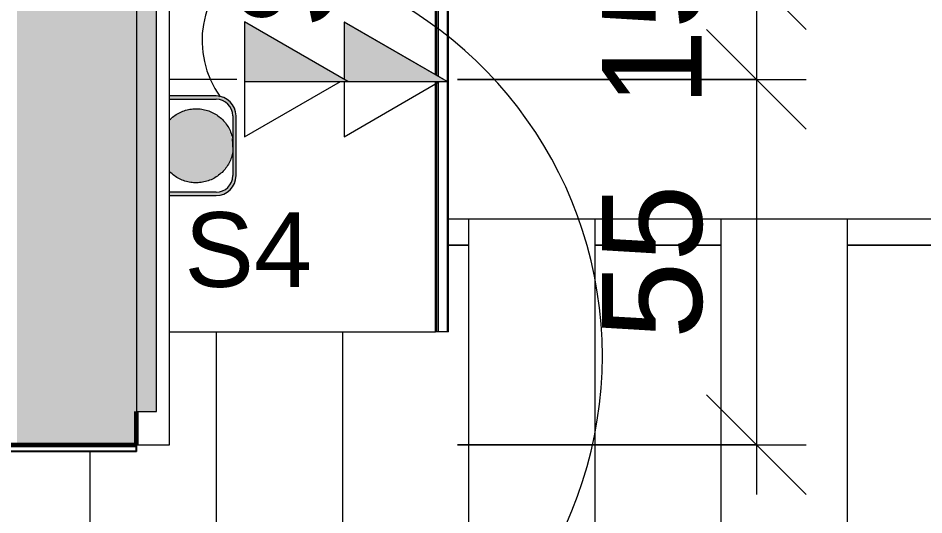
# Model space of a CAD drawing. Header units: millimetres. Extents: x -11245 to 8231, y -22520 to -3800.
# Drawn here: x 3797 to 5161, y -12255 to -11508 of the extents above; entities that cross this region are included whole.
import ezdxf

# ---------------------------------------------------------------- set-up
doc = ezdxf.new("R2010")
doc.units = ezdxf.units.MM
for name, color, linetype, lineweight in [('A-ANNO-DIMS', 211, 'Continuous', 9), ('A-ANNO-DIMS-75', 211, 'Continuous', 9), ('A-ANNO-NOTE', 131, 'Continuous', 9), ('A-DETL-GENF', 92, 'Continuous', 9), ('A-DETL-THIN', 151, 'Continuous', 9), ('A-FLOR-PATT', 8, 'Continuous', 25), ('A-WALL', 113, 'Continuous', 25), ('A-WALL-PATT', 111, 'Continuous', 25), ('E-LITE-EQPM', 33, 'Continuous', 9), ('G-ANNO-TEXT', 231, 'Continuous', 9), ('I-FURN', 30, 'Continuous', 9)]:
    doc.layers.add(name, color=color, linetype=linetype, lineweight=lineweight)
doc.styles.add('@Arial Unicode MS', font='ARIALUNI.TTF', dxfattribs={"height": 150})
doc.styles.add('Arial_1', font='arial.ttf', dxfattribs={"height": 112.5})
doc.styles.add('Arial_2', font='arial.ttf', dxfattribs={"height": 150})
doc.dimstyles.new('CRT_-__Metros_-_Linha_de_chamada_3_5_mm', dxfattribs={"dimscale": 304.8, "dimtxt": 150.876728, "dimasz": 0.492126, "dimexe": 0.246063, "dimexo": 0.0625, "dimgap": 0.123031, "dimtad": 1, "dimlfac": 0.001, "dimrnd": 0.01, "dimzin": 0, "dimdsep": 46, "dimtxsty": '@Arial Unicode MS', "dimblk1": 'OBLIQUE', "dimblk2": 'OBLIQUE', "dimsah": 1, "dimcen": 0.09, "dimdle": 0.246063, "dimazin": 0, "dimtfac": 1, "dimtdec": 4, "dimtix": 1, "dimtmove": 0, "dimatfit": 3, "dimfxl": 1.476378, "dimfxlon": 1, "dimtvp": 1, "dimtolj": 1, "dimtzin": 0, "dimarcsym": 2})
doc.dimstyles.new('CRT_-__Metros_-_Linha_de_chamada_3_5_mm_1', dxfattribs={"dimscale": 304.8, "dimtxt": 150.876728, "dimasz": 0.492126, "dimexe": 0.246063, "dimexo": 0.0625, "dimgap": 0.123031, "dimtad": 1, "dimdec": 0, "dimlfac": 0.1, "dimdsep": 46, "dimtxsty": '@Arial Unicode MS', "dimblk1": 'OBLIQUE', "dimblk2": 'OBLIQUE', "dimsah": 1, "dimcen": 0.09, "dimdle": 0.246063, "dimazin": 0, "dimtfac": 1, "dimtdec": 4, "dimtix": 1, "dimtmove": 0, "dimatfit": 3, "dimfxl": 1.476378, "dimfxlon": 1, "dimtvp": 1, "dimtolj": 1, "dimtzin": 0, "dimarcsym": 2})

# ---------------------------------------------------------------- blocks, each defined once
blk = doc.blocks.new('Blks_Decor Henzel Studio_Tapete Diamond Dust - Único-V16-PONTOS ELÉTRICOS TÉRREO')
at = {"layer": 'I-FURN', "color": 254}
blk.add_line((-1500, 1020), (-1500, -1250), dxfattribs=at)
blk = doc.blocks.new('CABECEIRA - CABECEIRA-4354618-PONTOS ELÉTRICOS TÉRREO')
at = {"layer": 'I-FURN', "color": 254}
for p, q in [((-1890, 0), (-1890, -50)), ((-1890, -50), (1890, -50))]:
    blk.add_line(p, q, dxfattribs=at)
blk = doc.blocks.new('ARANDELA PRAINHA  - ARANDELA PRAINHA -4649114-PONTOS ELÉTRICOS TÉRREO')
at = {"layer": 'E-LITE-EQPM'}
for points in [[(-75, -14.3), (-75, -70), (-74, -77.8), (-71, -85), (-66.2, -91.2), (-60, -96), (-52.2, -99), (-45, -100), (45, -100), (52.8, -99), (60, -96), (66.2, -91.2), (71, -85), (74, -77.8), (75, -70), (75, 0), (70, 0), (69.1, -76.5), (66.7, -82.5), (62.7, -87.7), (57.5, -91.7), (51.5, -94.1), (42.6, -95), (-51.5, -94.1), (-57.5, -91.7), (-62.7, -87.7), (-66.7, -82.5), (-69.1, -76.5), (-70, -70), (-70, 0), (-75, 0)], [(-55.6, -35.3), (-53.9, -52.9), (-48.3, -67.3), (-37.4, -81.1), (-26.6, -88.7), (-16, -93.2), (-10.3, -94.5), (0, -94), (0, 0), (-38.3, 0), (-45.5, -8.1), (-52.3, -20.8)], [(0, -65), (0, -94.8), (17.3, -93), (28.2, -88), (36.7, -81.8), (45.5, -71.9), (52.3, -59.2), (55.6, -44.7), (53.9, -27.1), (48.3, -12.7), (37.9, 0), (0, 0), (0, -63.7)]]:
    blk.add_hatch(color=133, dxfattribs=at).paths.add_polyline_path(points)
for p, q in [((-75, 0), (-75, -70)), ((-70, -70), (-70, 0)), ((70, 0), (70, -70)), ((75, -70), (75, 0)), ((45, -95), (-45, -95)), ((0, -94.8), (-2.2, -94.7)), ((-45, -100), (45, -100))]:
    blk.add_line(p, q, dxfattribs=at)
at = {"layer": 'E-LITE-EQPM', "flags": 128}
for points in [[(-9.2, -95), (-11.1, -94.7), (-13.3, -94.2), (-15.4, -93.6), (-17.5, -92.9), (-19.6, -92.2), (-21.7, -91.4), (-23.8, -90.5), (-25.8, -89.5), (-27.7, -88.4), (-29.6, -87.3), (-31.5, -86), (-33.3, -84.7), (-35.1, -83.4), (-36.8, -81.9), (-38.4, -80.4), (-40, -78.9), (-41.5, -77.2), (-43, -75.5), (-44.4, -73.8), (-45.7, -72), (-46.9, -70.1), (-48.1, -68.2), (-49.2, -66.3), (-50.2, -64.3), (-51.1, -62.3), (-52, -60.2), (-52.7, -58.1), (-53.4, -56), (-54, -53.8), (-54.5, -51.7), (-55, -49.5), (-55.3, -47.3), (-55.5, -45.1), (-55.7, -42.8), (-55.8, -40.6), (-55.7, -38.4), (-55.6, -36.1), (-55.4, -33.9), (-55.2, -31.7), (-54.8, -29.5), (-54.3, -27.3), (-53.8, -25.2), (-53.1, -23), (-52.4, -20.9), (-51.6, -18.8), (-50.7, -16.8), (-49.7, -14.8), (-48.7, -12.8), (-47.6, -10.9), (-46.4, -9), (-45.1, -7.2), (-43.7, -5.4), (-42.3, -3.7), (-40.8, -2), (-39.3, -0.4)], [(38.9, 0), (40, -1.1), (41.5, -2.8), (43, -4.5), (44.4, -6.2), (45.7, -8), (46.9, -9.9), (48.1, -11.8), (49.2, -13.7), (50.2, -15.7), (51.1, -17.7), (52, -19.8), (52.7, -21.9), (53.4, -24), (54, -26.2), (54.5, -28.3), (55, -30.5), (55.3, -32.7), (55.5, -34.9), (55.7, -37.2), (55.8, -39.4), (55.7, -41.6), (55.6, -43.9), (55.4, -46.1), (55.2, -48.3), (54.8, -50.5), (54.3, -52.7), (53.8, -54.8), (53.1, -57), (52.4, -59.1), (51.6, -61.2), (50.7, -63.2), (49.7, -65.2), (48.7, -67.2), (47.6, -69.1), (46.4, -71), (45.1, -72.8), (43.7, -74.6), (42.3, -76.3), (40.8, -78), (39.3, -79.6), (37.7, -81.1), (36, -82.6), (34.3, -84), (32.5, -85.3), (30.6, -86.6), (28.8, -87.8), (26.8, -88.9), (24.8, -89.9), (22.8, -90.9), (20.8, -91.8), (18.7, -92.6), (16.6, -93.3), (14.4, -93.9), (12.3, -94.4), (10.1, -94.9), (9.2, -95)], [(11, -93.6), (9.9, -93.9), (7.7, -94.2), (5.6, -94.5), (3.4, -94.7), (1.2, -94.8), (0, -94.8)]]:
    blk.add_lwpolyline(points, dxfattribs=at)
at = {"layer": 'E-LITE-EQPM'}
for centre, radius, start, end in [((-45, -70), 30, 180, 270), ((-45, -70), 25, 180, 270), ((45, -70), 30, 270, 360), ((45, -70), 25, 270, 360)]:
    blk.add_arc(centre, radius, start, end, dxfattribs=at)
blk = doc.blocks.new('MESA DE CABECEIRA - MESA DE CABECEIRA-4652653-PONTOS ELÉTRICOS TÉRREO')
at = {"layer": 'I-FURN', "color": 254}
for p, q in [((-300, 0), (-300, -400)), ((300, 0), (300, -400)), ((-300, -402), (-300, -400)), ((-300, -400), (76.5, -400)), ((76.5, -400), (-300, -400)), ((-300, -404.5), (-300, -402)), ((-300, -402), (76.5, -402)), ((-300, -418), (-300, -404.5)), ((-300, -404.5), (76.5, -404.5)), ((84.3, -404.5), (300, -404.5)), ((85.7, -402), (300, -402)), ((86.9, -400), (300, -400)), ((300, -400), (86.9, -400)), ((300, -400), (300, -402)), ((300, -402), (300, -404.5)), ((300, -404.5), (300, -418)), ((-300, -420), (-300, -418)), ((300, -418), (-300, -418)), ((-300, -420), (300, -420)), ((300, -418), (300, -420))]:
    blk.add_line(p, q, dxfattribs=at)
blk = doc.blocks.new('DIMBLOCK6-PONTOS ELÉTRICOS TÉRREO')
at = {"layer": 'A-ANNO-DIMS-75', "lineweight": 18}
for p, q in [((4908.7, -10259.7), (4833.7, -10184.7)), ((4908.7, -10259.7), (4983.7, -10334.7)), ((4908.7, -11449.7), (4833.7, -11374.7)), ((4908.7, -11449.7), (4983.7, -11524.7))]:
    blk.add_line(p, q, dxfattribs=at)
at = {"layer": 'A-ANNO-DIMS-75'}
for p, q in [((4458.7, -10259.7), (4983.7, -10259.7)), ((4908.7, -10259.7), (4458.7, -10259.7)), ((4908.7, -10259.7), (4908.7, -11449.7)), ((4458.7, -11449.7), (4983.7, -11449.7)), ((4908.7, -11449.7), (4458.7, -11449.7))]:
    blk.add_line(p, q, dxfattribs=at)
at = {"layer": 'A-ANNO-DIMS-75', "color": 0, "insert": (4676.5, -11057.6), "char_height": 150, "width": 487.012, "attachment_point": 1, "rotation": 90, "line_spacing_factor": 1.117605, "style": '@Arial Unicode MS'}
blk.add_mtext('1,19', dxfattribs=at)
blk = doc.blocks.new('_Oblique')
at = {"color": 0, "linetype": 'ByBlock', "lineweight": -2}
blk.add_line((-0.5, -0.5), (0.5, 0.5), dxfattribs=at)
blk = doc.blocks.new('DIMBLOCK7-PONTOS ELÉTRICOS TÉRREO')
at = {"layer": 'A-ANNO-DIMS-75', "lineweight": 18}
for p, q in [((4908.7, -11449.7), (4833.7, -11374.7)), ((4908.7, -11449.7), (4983.7, -11524.7)), ((4908.7, -11599.7), (4833.7, -11524.7)), ((4908.7, -11599.7), (4983.7, -11674.7))]:
    blk.add_line(p, q, dxfattribs=at)
at = {"layer": 'A-ANNO-DIMS-75'}
for p, q in [((4458.7, -11449.7), (4983.7, -11449.7)), ((4908.7, -11449.7), (4458.7, -11449.7)), ((4908.7, -11449.7), (4908.7, -11599.7)), ((4458.7, -11599.7), (4983.7, -11599.7)), ((4908.7, -11599.7), (4458.7, -11599.7))]:
    blk.add_line(p, q, dxfattribs=at)
at = {"layer": 'A-ANNO-DIMS-75', "color": 0, "insert": (4676.5, -11640.8), "char_height": 150, "width": 278.81, "attachment_point": 1, "rotation": 90, "line_spacing_factor": 1.117605, "style": '@Arial Unicode MS'}
blk.add_mtext('15', dxfattribs=at)
blk = doc.blocks.new('DIMBLOCK8-PONTOS ELÉTRICOS TÉRREO')
at = {"layer": 'A-ANNO-DIMS-75', "lineweight": 18}
for p, q in [((4908.7, -11599.7), (4833.7, -11524.7)), ((4908.7, -11599.7), (4983.7, -11674.7)), ((4908.7, -12149.7), (4833.7, -12074.7)), ((4908.7, -12149.7), (4983.7, -12224.7))]:
    blk.add_line(p, q, dxfattribs=at)
at = {"layer": 'A-ANNO-DIMS-75'}
for p, q in [((4458.7, -11599.7), (4983.7, -11599.7)), ((4908.7, -11599.7), (4458.7, -11599.7)), ((4908.7, -11599.7), (4908.7, -12224.7)), ((4458.7, -12149.7), (4983.7, -12149.7)), ((4908.7, -12149.7), (4458.7, -12149.7))]:
    blk.add_line(p, q, dxfattribs=at)
at = {"layer": 'A-ANNO-DIMS-75', "color": 0, "insert": (4676.5, -11990.8), "char_height": 150, "width": 278.81, "attachment_point": 1, "rotation": 90, "line_spacing_factor": 1.117605, "style": '@Arial Unicode MS'}
blk.add_mtext('55', dxfattribs=at)

msp = doc.modelspace()

# ---------------------------------------------------------------- hatches: boundary and pattern name
at = {"layer": 'A-DETL-GENF'}
h = msp.add_hatch(color=133, dxfattribs=at)
h.paths.add_polyline_path([(4005.38, -12099.651), (4005.38, -8419.651), (3975.38, -8419.651), (3975.38, -12099.651)])
h.paths.add_polyline_path([(5750.411, -10458.193), (5797.225, -10446.654), (5839.917, -10424.248), (5876.006, -10392.275), (5903.395, -10352.595), (5920.492, -10307.514), (5926.304, -10259.651), (5920.492, -10211.788), (5903.395, -10166.706), (5876.006, -10127.026), (5839.917, -10095.054), (5797.225, -10072.648), (5750.411, -10061.109), (5702.197, -10061.109), (5655.383, -10072.648), (5612.691, -10095.054), (5576.602, -10127.026), (5549.213, -10166.706), (5532.115, -10211.788), (5526.304, -10259.651), (5532.115, -10307.514), (5549.213, -10352.595), (5576.602, -10392.275), (5612.691, -10424.248), (5655.383, -10446.654), (5702.197, -10458.193)])
for points in [[(4138.058, -11602.77), (4293.512, -11602.77), (4138.058, -11513.019)], [(4443.38, -11603.169), (4287.926, -11513.418), (4287.926, -11599.545), (4293.512, -11602.77), (4293.512, -11603.169)]]:
    msp.add_hatch(color=5, dxfattribs=at).paths.add_polyline_path(points)
at = {"layer": 'A-FLOR-PATT', "lineweight": 9}
h = msp.add_hatch(dxfattribs=at)
h.set_pattern_fill('FP_10', color=9, style=0, pattern_type=2)
h.set_pattern_definition([(90, (5045.38, -11849.65), (-380, 2e-14), [1300, 0]), (0, (5045.4, -11849.7), (0, -1300), [190, -190]), (90, (5235.38, -11849.65), (-380, 2e-14), [1300, 0]), (180, (5235.4, -10549.7), (-2e-13, -1300), [190, -190]), (90, (4855.38, -11849.65), (-380, 2e-14), [650, -650]), (180, (5045.4, -11199.7), (-2e-13, -1300), [190, -190]), (90, (4855.38, -11199.65), (-380, 2e-14), [650, -650])])
h.paths.add_polyline_path([(5374.086, -13149.651), (5435.38, -13149.651), (5435.38, -13139.651), (5410.38, -13139.651), (5410.38, -13144.651), (5360.38, -13144.651), (5360.38, -13139.651), (4590.38, -13139.651), (4590.38, -13149.651), (5360.38, -13149.651)])
h.paths.add_polyline_path([(3666.238, -13149.651), (3685.38, -13149.651), (3685.38, -13144.651), (3686.844, -13141.115), (3690.38, -13139.651), (4535.38, -13139.651), (4535.38, -13104.651), (5360.38, -13104.651), (5360.38, -13099.651), (5410.38, -13099.651), (5410.38, -13104.651), (5525.38, -13104.651), (5525.38, -13139.651), (6955.38, -13139.651), (6955.38, -12699.651), (6925.38, -12699.651), (6925.38, -12599.651), (6955.38, -12599.651), (6955.38, -12193.651), (6975.38, -12193.651), (6975.38, -12192.651), (6955.38, -12192.651), (6955.38, -11715.651), (6975.38, -11715.651), (6975.38, -11714.651), (6955.38, -11714.651), (6955.38, -11439.651), (6925.38, -11439.651), (6925.38, -11339.651), (6955.38, -11339.651), (6955.38, -11237.651), (6975.38, -11237.651), (6975.38, -11236.651), (6955.38, -11236.651), (6955.38, -10759.651), (6975.38, -10759.651), (6975.38, -10758.651), (6955.38, -10758.651), (6955.38, -10281.651), (6975.38, -10281.651), (6975.38, -10280.651), (6955.38, -10280.651), (6955.38, -10259.651), (6912.88, -10259.651), (6913.017, -10255.122), (6915.059, -10241.702), (6918.589, -10230.95), (6922.554, -10222.807), (6931.742, -10209.917), (6939.864, -10202.036), (6949.08, -10195.467), (6955.38, -10191.655), (6955.38, -10179.651), (6925.38, -10179.651), (6925.38, -10079.651), (6955.38, -10079.651), (6955.38, -9803.651), (6975.38, -9803.651), (6975.38, -9802.651), (6955.38, -9802.651), (6955.38, -9325.651), (6975.38, -9325.651), (6975.38, -9324.651), (6955.38, -9324.651), (6955.38, -8919.651), (6925.38, -8919.651), (6925.38, -8819.651), (6955.38, -8819.651), (6955.38, -8379.651), (6724.38, -8379.651), (6724.38, -8369.651), (4226.38, -8369.651), (4226.38, -8379.651), (4025.38, -8379.651), (4025.38, -8529.651), (4445.38, -8529.651), (4445.38, -8809.651), (6715.38, -8809.651), (6715.38, -11809.651), (4445.38, -11809.651), (4445.38, -11979.651), (4025.38, -11979.651), (4025.38, -12149.651), (3975.38, -12149.651), (3975.38, -12159.651), (2395.38, -12159.651), (2395.38, -12244.651), (2393.915, -12248.186), (2390.38, -12249.651), (3185.38, -12249.651), (3185.38, -12279.651), (2385.38, -12279.651), (2385.38, -13049.651), (2390.38, -13049.651), (2393.915, -13051.115), (2395.38, -13054.651), (2395.38, -13139.651), (3000.38, -13139.651), (3003.915, -13141.115), (3005.38, -13144.984), (3005.38, -13149.651), (3068.774, -13149.651)])
h.paths.add_polyline_path([(5662.047, -12699.651), (5562.047, -12699.651), (5562.047, -12599.651), (5662.047, -12599.651), (5662.047, -12631.556)])
h.paths.add_polyline_path([(4298.713, -12699.651), (4198.713, -12699.651), (4198.713, -12599.651), (4298.713, -12599.651)])
h.paths.add_polyline_path([(2935.38, -12699.651), (2835.38, -12699.651), (2835.38, -12599.651), (2935.38, -12599.651)])
h.paths.add_polyline_path([(4025.38, -11379.651), (4215.38, -11379.651), (4215.38, -11227.821), (4139.144, -11227.139), (4119.61, -11224.414), (4109.74, -11221.326), (4075.38, -11221.326), (4074.556, -11280.442), (4071.684, -11289.001), (4070.319, -11291.352), (4067.412, -11294.467), (4066.266, -11295.468), (4062.88, -11295.468), (4037.74, -11294.936), (4032.899, -11292.124), (4026.933, -11283.23), (4025.977, -11279.995), (4025.38, -11279.995), (4025.38, -11325.035)])
h.paths.add_polyline_path([(4127.979, -9297.976), (4215.38, -9297.821), (4215.38, -9129.651), (4025.38, -9129.651), (4026.217, -9238.182), (4027.635, -9234.193), (4030.058, -9230.39), (4033.914, -9226.588), (4039.712, -9223.996), (4045.38, -9223.833), (4065.494, -9223.833), (4070.934, -9228.873), (4074.276, -9236.251), (4075.38, -9248.048), (4075.38, -9297.976), (4127.939, -9297.976)])
at = {"layer": 'A-WALL-PATT'}
h = msp.add_hatch(color=256, dxfattribs=at)
h.paths.add_polyline_path([(3975.38, -12149.651), (3975.38, -11067.011), (3795.38, -11067.011), (3795.38, -12149.651)])
h.paths.add_polyline_path([(3863.177, -9441.2), (3975.38, -9441.2), (3975.38, -8369.651), (3795.38, -8369.651), (3795.38, -9441.2)])

# ---------------------------------------------------------------- linework, layer by layer
at = {"layer": 'A-ANNO-NOTE'}
for p, q in [((4137.88, -11513.048), (4137.88, -11686.253)), ((4287.88, -11513.048), (4437.88, -11599.651)), ((4025.38, -11599.651), (4126.63, -11599.651)), ((4137.88, -11686.253), (4282.478, -11602.77)), ((4287.88, -11603.169), (4287.88, -11686.253)), ((4287.88, -11686.253), (4431.787, -11603.169))]:
    msp.add_line(p, q, dxfattribs=at)
at = {"layer": 'A-DETL-THIN'}
for p, q in [((3975.38, -8419.651), (3975.38, -12099.651)), ((4005.38, -12099.651), (4005.38, -8419.651)), ((4293.512, -11602.77), (4138.058, -11513.019)), ((4138.058, -11513.019), (4138.058, -11602.77)), ((4443.38, -11603.169), (4287.926, -11513.418)), ((4287.926, -11513.418), (4287.926, -11599.545)), ((4138.058, -11602.77), (4293.512, -11602.77)), ((4287.926, -11603.169), (4443.38, -11603.169)), ((3975.38, -12099.651), (4005.38, -12099.651))]:
    msp.add_line(p, q, dxfattribs=at)
for centre, radius, start, end in [((3707.281, -10966.44), 2081.655, 239.654992, 14.090532), ((4220.467, -11541.234), 146.232, 125.453513, 215.453513), ((4062.595, -12016.129), 614.22, 289.215544, 70.784456)]:
    msp.add_arc(centre, radius, start, end, dxfattribs=at)
at = {"layer": 'A-WALL', "lineweight": 60}
for p, q in [((3975.38, -12149.651), (3975.38, -12099.651)), ((2385.38, -12149.651), (3975.38, -12149.651))]:
    msp.add_line(p, q, dxfattribs=at)
at = {"layer": 'A-WALL'}
for q in [(2385.38, -12159.651), (3975.38, -12149.651)]:
    msp.add_line((3975.38, -12159.651), q, dxfattribs=at)

# ---------------------------------------------------------------- block references
at = {"layer": 'E-LITE-EQPM', "rotation": 89.99999999999889}
msp.add_blockref('ARANDELA PRAINHA  - ARANDELA PRAINHA -4649114-PONTOS ELÉTRICOS TÉRREO', (4025.38, -11699.651), dxfattribs=at)
at = {"layer": 'I-FURN', "color": 254, "rotation": 89.9999999999999}
for name, p in [('CABECEIRA - CABECEIRA-4354618-PONTOS ELÉTRICOS TÉRREO', (3975.38, -10259.651)), ('Blks_Decor Henzel Studio_Tapete Diamond Dust - Único-V16-PONTOS ELÉTRICOS TÉRREO', (5465.38, -10309.651)), ('MESA DE CABECEIRA - MESA DE CABECEIRA-4652653-PONTOS ELÉTRICOS TÉRREO', (4025.38, -11679.651))]:
    msp.add_blockref(name, p, dxfattribs=at)

# ---------------------------------------------------------------- texts
at = {"layer": 'G-ANNO-TEXT', "color": 5, "insert": (4125.874, -11523.475), "char_height": 150, "width": 174.36703, "attachment_point": 1, "rotation": 90, "style": 'Arial_2'}
msp.add_mtext('S', dxfattribs=at)
at = {"layer": 'G-ANNO-TEXT', "color": 33, "insert": (4047.556, -11799.625), "char_height": 112.5, "width": 234.49359, "attachment_point": 1, "style": 'Arial_1'}
msp.add_mtext('S4', dxfattribs=at)

# ---------------------------------------------------------------- dimensions: what is measured, and where the dimension line sits
at = {"layer": 'A-ANNO-DIMS'}
for base, p1, p2, dimstyle, override, picture, middle in [((4908.749, -11449.651), (4458.749, -10259.651), (4458.749, -11449.651), 'CRT_-__Metros_-_Linha_de_chamada_3_5_mm', {"dimpost": '<>', "dimfxl": 1190}, 'DIMBLOCK6-PONTOS ELÉTRICOS TÉRREO', (4794.612, -10854.651)), ((4908.749, -11599.651), (4458.749, -11449.651), (4458.749, -11599.651), 'CRT_-__Metros_-_Linha_de_chamada_3_5_mm_1', {"dimpost": '<>', "dimfxl": 150}, 'DIMBLOCK7-PONTOS ELÉTRICOS TÉRREO', (4794.612, -11524.651)), ((4908.749, -12149.651), (4458.749, -11599.651), (4458.749, -12149.651), 'CRT_-__Metros_-_Linha_de_chamada_3_5_mm_1', {"dimpost": '<>', "dimfxl": 550}, 'DIMBLOCK8-PONTOS ELÉTRICOS TÉRREO', (4794.97, -11874.651))]:
    dim = msp.add_linear_dim(base=base, p1=p1, p2=p2, angle=90, dimstyle=dimstyle, override=override, dxfattribs=at)
    dim.commit()
    dim.dimension.update_dxf_attribs({"geometry": picture, "text_midpoint": middle})

doc.saveas('drawing.dxf')
